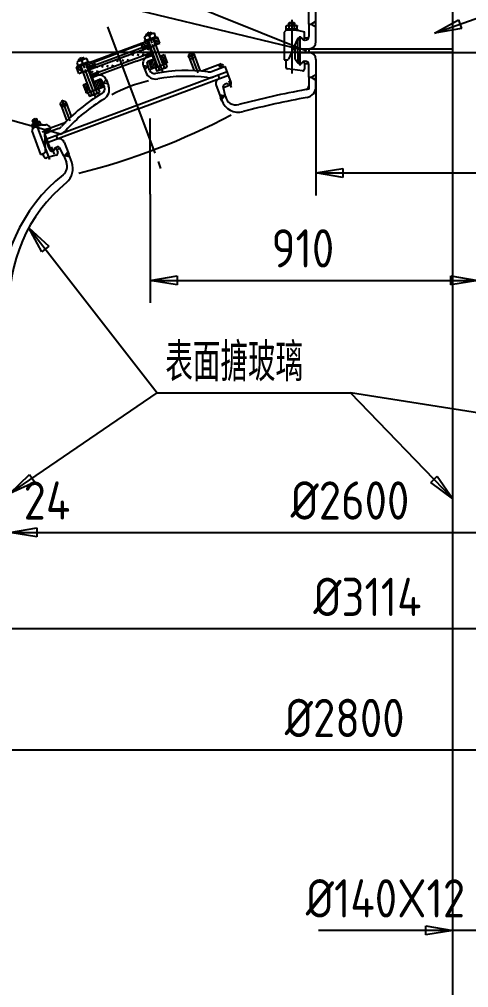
# Model space of a CAD drawing. Extents: x 1561 to 67467, y -57370 to 65913.
# Drawn here: x 1639.9 to 1689.8, y 291.3 to 398.9 of the extents above; entities that cross this region are included whole.
import ezdxf

# ---------------------------------------------------------------- set-up
doc = ezdxf.new("R2010")
doc.units = 0
doc.linetypes.add('DASHDOT', pattern=[18, 15, -1, 1, -1])
doc.layers.get('0').update_dxf_attribs({"linetype": 'DASHDOT'})
for name, color, linetype in [('1', 7, 'CONTINUOUS'), ('2', 3, 'CONTINUOUS'), ('97', 1, 'CONTINUOUS')]:
    doc.layers.add(name, color=color, linetype=linetype)
doc.styles.get("Standard").update_dxf_attribs({"font": 'gbenor.shx', "bigfont": 'gbcbig.shx'})
doc.dimstyles.get("Standard").update_dxf_attribs({"dimtxt": 3.5, "dimasz": 4, "dimexe": 2, "dimexo": 0, "dimgap": 1, "dimtad": 1, "dimtoh": 1, "dimdec": 4, "dimzin": 0, "dimdsep": 46, "dimtxsty": 'Standard', "dimcen": 0, "dimadec": 0, "dimazin": 0, "dimtfac": 1, "dimtdec": 4, "dimtmove": 0, "dimatfit": 0, "dimfxl": 1, "dimtolj": 1, "dimtzin": 0, "dimarcsym": 0})

# ---------------------------------------------------------------- blocks, each defined once
blk = doc.blocks.new('*D9')
at = {"layer": '2'}
for p, q in [((1746.86, 334.97), (1746.86, 315.23)), ((1634.86, 334.48), (1634.86, 315.23)), ((1747.42, 332.23), (1747.42, 315.23)), ((1634.86, 317.73), (1637.86, 318.23, 1)), ((1637.86, 317.23), (1634.86, 317.73)), ((1634.86, 317.73), (1752.82, 317.73)), ((1637.86, 318.23), (1637.86, 317.23)), ((1743.86, 317.23), (1743.86, 318.23)), ((1743.86, 318.23), (1746.86, 317.73)), ((1746.86, 317.73), (1743.86, 317.23)), ((1747.42, 317.73), (1750.42, 318.23)), ((1750.42, 317.23), (1747.42, 317.73)), ((1750.42, 318.23), (1750.42, 317.23))]:
    blk.add_line(p, q, dxfattribs=at)
at = {"layer": '2', "char_height": 4.25, "width": 65536, "attachment_point": 7}
for s, insert in [('%%c2800', (1669.4, 319.16)), ('14', (1747.76, 319.16))]:
    blk.add_mtext(s, dxfattribs=dict(at, insert=insert))
blk = doc.blocks.new('*D10')
at = {"layer": '2'}
for p, q in [((1637.9, 327.89), (1637.9, 344.39)), ((1638.86, 327.43), (1638.86, 344.39)), ((1742.86, 327.89), (1742.86, 344.39)), ((1634.9, 341.39), (1634.9, 342.39)), ((1634.9, 342.39), (1637.9, 341.89)), ((1638.86, 341.89), (1641.86, 342.39)), ((1641.86, 342.39), (1641.86, 341.39)), ((1739.86, 341.39), (1739.86, 342.39)), ((1739.86, 342.39), (1742.86, 341.89)), ((1632.5, 341.89), (1742.86, 341.89)), ((1637.9, 341.89), (1634.9, 341.39, 1)), ((1641.86, 341.39), (1638.86, 341.89)), ((1742.86, 341.89), (1739.86, 341.39))]:
    blk.add_line(p, q, dxfattribs=at)
at = {"layer": '2', "char_height": 4.25, "width": 65536, "attachment_point": 7}
for s, insert in [('24', (1640.39, 343.32)), ('%%c2600', (1670.04, 343.32))]:
    blk.add_mtext(s, dxfattribs=dict(at, insert=insert))
blk = doc.blocks.new('*D11')
at = {"layer": '2'}
for p, q in [((1628.42, 338.01), (1628.42, 328.68)), ((1753.3, 338.01), (1753.3, 328.68)), ((1628.42, 331.18), (1631.42, 331.68)), ((1631.42, 331.68), (1631.42, 330.68)), ((1750.3, 330.68), (1750.3, 331.68)), ((1750.3, 331.68), (1753.3, 331.18)), ((1631.42, 330.68), (1628.42, 331.18)), ((1753.3, 331.18), (1628.42, 331.18)), ((1753.3, 331.18), (1750.3, 330.68, 1))]:
    blk.add_line(p, q, dxfattribs=at)
at = {"layer": '2', "insert": (1672.57, 332.61), "char_height": 4.25, "width": 65536, "attachment_point": 7}
blk.add_mtext('%%c3114', dxfattribs=at)
blk = doc.blocks.new('*D14')
at = {"layer": '2'}
for p, q in [((1685.06, 297.19), (1685.06, 298.19)), ((1685.06, 298.19), (1688.06, 297.69)), ((1693.66, 297.69), (1696.66, 298.19)), ((1696.66, 298.19), (1696.66, 297.19)), ((1698.16, 297.69), (1673.16, 297.69)), ((1688.06, 297.69), (1685.06, 297.19, 1)), ((1696.66, 297.19), (1693.66, 297.69))]:
    blk.add_line(p, q, dxfattribs=at)
at = {"layer": '2', "insert": (1671.73, 299.12), "char_height": 4.25, "width": 65536, "attachment_point": 7}
blk.add_mtext('%%c140X12', dxfattribs=at)
blk = doc.blocks.new('Cadt17')
at = {"layer": '1'}
for p, q in [((1662.23, 390.48), (1662.53, 390.18)), ((1662.22, 390.35), (1662.47, 390.1)), ((1662.23, 390.31), (1662.39, 390.46)), ((1662.27, 390.2), (1662.51, 390.44)), ((1662.3, 390.13), (1662.4, 390.03)), ((1662.31, 390.1), (1662.63, 390.42, 1)), ((1662.4, 390.45), (1662.59, 390.26)), ((1644.96, 383.78), (1645.32, 384.14)), ((1645.07, 383.75), (1645.36, 384.04)), ((1645.19, 384.05), (1645.46, 383.78)), ((1645.06, 383.9), (1645.23, 383.72)), ((1645.12, 383.97), (1645.4, 383.69)), ((1645.19, 383.73), (1645.4, 383.93)), ((1645.31, 383.71), (1645.44, 383.83))]:
    blk.add_line(p, q, dxfattribs=at)
blk = doc.blocks.new('*D17')
at = {"layer": '2'}
for p, q in [((1708.86, 392.76), (1708.86, 379.34)), ((1672.86, 392.46), (1672.86, 379.34)), ((1672.86, 381.84), (1675.86, 382.34, 1)), ((1675.86, 382.34), (1675.86, 381.34)), ((1705.86, 381.34), (1705.86, 382.34)), ((1705.86, 382.34), (1708.86, 381.84)), ((1675.86, 381.34), (1672.86, 381.84)), ((1672.86, 381.84), (1708.86, 381.84)), ((1708.86, 381.84), (1705.86, 381.34))]:
    blk.add_line(p, q, dxfattribs=at)
at = {"layer": '2', "insert": (1694.78, 383.27), "char_height": 4.25, "width": 65536, "attachment_point": 7}
blk.add_mtext('%%c900', dxfattribs=at)
blk = doc.blocks.new('Cadt19')
at = {"layer": '2'}
for p, q in [((1688.06, 403.55), (1685.91, 404.35)), ((1695.54, 400.74), (1693.66, 401.45)), ((1686.03, 397.36), (1695.54, 400.74)), ((1686.03, 397.36), (1688.69, 398.84, 1)), ((1688.69, 398.84), (1689.03, 397.89)), ((1689.03, 397.89), (1686.03, 397.36))]:
    blk.add_line(p, q, dxfattribs=at)
blk = doc.blocks.new('*D19')
at = {"layer": '2'}
for p, q in [((1654.46, 379.46), (1654.46, 367.4)), ((1654.46, 369.9), (1657.46, 370.4, 1)), ((1657.46, 370.4), (1657.46, 369.4)), ((1687.86, 369.4), (1687.86, 370.4)), ((1687.86, 370.4), (1690.86, 369.9)), ((1657.46, 369.4), (1654.46, 369.9)), ((1654.46, 369.9), (1690.86, 369.9)), ((1690.86, 369.9), (1687.86, 369.4))]:
    blk.add_line(p, q, dxfattribs=at)
at = {"layer": '2', "insert": (1667.93, 371.33), "char_height": 4.25, "width": 65536, "attachment_point": 7}
blk.add_mtext('910', dxfattribs=at)
blk = doc.blocks.new('*D23')
at = {"layer": '2'}
for p, q in [((1670.86, 395.22), (1612.21, 395.22)), ((1614.21, 392.22), (1614.71, 395.22)), ((1614.71, 395.22), (1615.21, 392.22, 1)), ((1614.71, 395.22), (1614.71, 339.22)), ((1615.21, 392.22), (1614.21, 392.22)), ((1614.71, 339.22), (1614.21, 342.22)), ((1614.21, 342.22), (1615.21, 342.22)), ((1615.21, 342.22), (1614.71, 339.22)), ((1623.82, 339.22), (1612.21, 339.22))]:
    blk.add_line(p, q, dxfattribs=at)
at = {"layer": '2', "insert": (1613.28, 364.4), "char_height": 4.25, "width": 65536, "attachment_point": 7, "rotation": 90}
blk.add_mtext('1400', dxfattribs=at)
blk = doc.blocks.new('*D26')
at = {"layer": '2'}
for p, q in [((1672.06, 395.22), (1757.36, 395.22)), ((1763.74, 395.22), (1767.15, 395.22)), ((1773.53, 395.22), (1786.14, 395.22)), ((1783.14, 392.22), (1783.64, 395.22)), ((1783.64, 395.22), (1784.14, 392.22)), ((1783.64, 209.58), (1783.64, 395.22)), ((1784.14, 392.22), (1783.14, 392.22)), ((1783.64, 209.58), (1783.14, 212.58)), ((1783.14, 212.58), (1784.14, 212.58)), ((1784.14, 212.58), (1783.64, 209.58)), ((1690.86, 209.58), (1786.14, 209.58))]:
    blk.add_line(p, q, dxfattribs=at)
at = {"layer": '2', "insert": (1782.21, 314.8), "char_height": 4.25, "width": 65536, "attachment_point": 7, "rotation": 90}
blk.add_mtext('4641', dxfattribs=at)
blk = doc.blocks.new('Cadt29')
at = {"layer": '2'}
for p, q in [((1640.98, 375.75), (1643.21, 373.69, 1)), ((1642.42, 373.08), (1640.98, 375.75)), ((1640.98, 375.75), (1655.21, 357.42)), ((1643.21, 373.69), (1642.42, 373.08)), ((1655.21, 357.42), (1676.7, 357.42))]:
    blk.add_line(p, q, dxfattribs=at)
blk = doc.blocks.new('Cadt30')
at = {"layer": '2'}
for p, q in [((1688.06, 345.64), (1676.7, 357.42)), ((1685.62, 347.45), (1686.34, 348.14)), ((1686.34, 348.14), (1688.06, 345.64)), ((1688.06, 345.64), (1685.62, 347.45, 1))]:
    blk.add_line(p, q, dxfattribs=at)
blk = doc.blocks.new('Cadt31')
at = {"layer": '2'}
for p, q in [((1725.36, 349.68), (1676.7, 357.42)), ((1722.32, 349.66), (1722.48, 350.65)), ((1725.36, 349.68), (1722.32, 349.66, 1)), ((1722.48, 350.65), (1725.36, 349.68))]:
    blk.add_line(p, q, dxfattribs=at)
blk = doc.blocks.new('Cadt32')
at = {"layer": '2'}
for p, q in [((1638.86, 346.21), (1655.21, 357.42)), ((1638.86, 346.21), (1641.05, 348.32, 1)), ((1641.62, 347.5), (1638.86, 346.21)), ((1641.05, 348.32), (1641.62, 347.5))]:
    blk.add_line(p, q, dxfattribs=at)
blk = doc.blocks.new('*D32')
at = {"layer": '2'}
for p, q in [((1670.86, 395.22), (1619.43, 395.22)), ((1621.43, 392.22), (1621.93, 395.22)), ((1621.93, 395.22), (1622.43, 392.22, 1)), ((1621.93, 395.22), (1621.93, 355.22)), ((1622.43, 392.22), (1621.43, 392.22)), ((1621.93, 355.22), (1621.43, 358.22)), ((1621.43, 358.22), (1622.43, 358.22)), ((1622.43, 358.22), (1621.93, 355.22)), ((1633.8, 355.22), (1619.43, 355.22))]:
    blk.add_line(p, q, dxfattribs=at)
at = {"layer": '2', "insert": (1620.5, 370.98), "char_height": 4.25, "width": 65536, "attachment_point": 7, "rotation": 90}
blk.add_mtext('1000', dxfattribs=at)
blk = doc.blocks.new('*D33')
at = {"layer": '2'}
for p, q in [((1688.06, 395.22), (1626.81, 395.22)), ((1628.81, 392.22), (1629.31, 395.22)), ((1629.31, 395.22), (1629.81, 392.22)), ((1629.31, 395.22), (1629.31, 365.98)), ((1629.81, 392.22), (1628.81, 392.22)), ((1629.31, 365.98), (1628.81, 368.98)), ((1628.81, 368.98), (1629.81, 368.98)), ((1629.81, 368.98), (1629.31, 365.98)), ((1628.56, 365.98), (1637.34, 365.98))]:
    blk.add_line(p, q, dxfattribs=at)
at = {"layer": '2', "insert": (1627.88, 376.96), "char_height": 4.25, "width": 65536, "attachment_point": 7, "rotation": 90}
blk.add_mtext('731', dxfattribs=at)
blk = doc.blocks.new('*D39')
at = {"layer": '2'}
for p, q in [((1680.25, 109.42), (1708.1, 129.11)), ((1708.1, 129.11), (1719.71, 129.11)), ((1698.74, 123.1), (1701.48, 124.43)), ((1701.48, 124.43), (1699.32, 122.29)), ((1699.32, 122.29), (1698.74, 123.1)), ((1680.25, 109.42), (1682.41, 111.56)), ((1682.41, 111.56), (1682.98, 110.74)), ((1682.98, 110.74), (1680.25, 109.42))]:
    blk.add_line(p, q, dxfattribs=at)
at = {"layer": '2', "insert": (1709.53, 130.54), "char_height": 4.25, "width": 65536, "attachment_point": 7}
blk.add_mtext('%%c650', dxfattribs=at)
blk = doc.blocks.new('*D40')
at = {"layer": '2'}
for p, q in [((1665.97, 145.6), (1652.79, 145.6)), ((1714.72, 89.43), (1665.97, 145.6)), ((1667, 144.41), (1669.35, 142.47)), ((1668.59, 141.82), (1667, 144.41)), ((1669.35, 142.47), (1668.59, 141.82)), ((1712.38, 91.37), (1713.13, 92.02)), ((1713.13, 92.02), (1714.72, 89.43)), ((1714.72, 89.43), (1712.38, 91.37))]:
    blk.add_line(p, q, dxfattribs=at)
at = {"layer": '2', "insert": (1654.22, 147.03), "char_height": 4.25, "width": 65536, "attachment_point": 7}
blk.add_mtext('%%c1820', dxfattribs=at)
blk = doc.blocks.new('*D41')
at = {"layer": '2'}
for p, q in [((1686.6, 110.11), (1675.74, 95.46)), ((1683.92, 106.5), (1685.31, 109.2)), ((1685.31, 109.2), (1686.11, 108.61)), ((1686.11, 108.61), (1683.92, 106.5)), ((1681.16, 103.61), (1683.35, 105.73)), ((1683.35, 105.73), (1681.97, 103.02)), ((1681.97, 103.02), (1681.16, 103.61)), ((1675.74, 95.46), (1660.17, 95.46))]:
    blk.add_line(p, q, dxfattribs=at)
at = {"layer": '2', "insert": (1661.6, 96.89), "char_height": 4.25, "width": 65536, "attachment_point": 7}
blk.add_mtext('16XM24', dxfattribs=at)
blk = doc.blocks.new('Cadt54')
at = {"layer": '2'}
for p, q in [((1601.45, 398.16), (1593.03, 398.16)), ((1644.5, 386.16), (1601.45, 398.16, 1))]:
    blk.add_line(p, q, dxfattribs=at)
at = {"layer": '2', "insert": (1595.05, 398.85), "char_height": 4.25, "width": 65536, "attachment_point": 7}
blk.add_mtext('10', dxfattribs=at)
blk = doc.blocks.new('Cadt55')
at = {"layer": '2'}
for p, q in [((1601.45, 412.37), (1593.03, 412.37)), ((1670.86, 395.62), (1601.45, 412.37, 1))]:
    blk.add_line(p, q, dxfattribs=at)
at = {"layer": '2', "insert": (1595.36, 413.05), "char_height": 4.25, "width": 65536, "attachment_point": 7}
blk.add_mtext('11', dxfattribs=at)
blk = doc.blocks.new('Cadt56')
at = {"layer": '2'}
for p, q in [((1601.45, 423.65), (1593.03, 423.65)), ((1671.83, 395.38), (1601.45, 423.65, 1))]:
    blk.add_line(p, q, dxfattribs=at)
at = {"layer": '2', "insert": (1595.05, 424.34), "char_height": 4.25, "width": 65536, "attachment_point": 7}
blk.add_mtext('12', dxfattribs=at)

msp = doc.modelspace()

# ---------------------------------------------------------------- linework, layer by layer
for p, q in [((1649.71984, 398.08502), (1655.60679, 382.33128)), ((1670.18061, 398.85966), (1670.18061, 392.87381)), ((1654.67121, 396.26208), (1654.20915, 397.49857)), ((1671.10081, 393.76218), (1671.10081, 397.03902)), ((1655.85883, 393.08396), (1654.71477, 396.14551)), ((1659.45712, 394.99401), (1658.62073, 394.68147)), ((1658.88643, 395.26638), (1659.75487, 392.94239, 6.28319)), ((1647.17734, 393.46173), (1646.71528, 394.69822)), ((1662.45259, 393.43649), (1662.23094, 394.02964)), ((1648.36496, 390.28361), (1647.22091, 393.34515)), ((1663.17391, 392.07756), (1663.44794, 391.34426)), ((1644.39587, 389.36584), (1645.23225, 389.67839)), ((1644.64809, 389.94571), (1645.51653, 387.62173)), ((1641.5339, 387.93223), (1643.24895, 383.34269)), ((1654.46081, 379.46342), (1654.46081, 387.88489)), ((1643.39691, 386.7329), (1642.44448, 386.37699, 6.28319)), ((1643.15589, 386.22558), (1642.93424, 386.81874)), ((1643.80973, 383.90452), (1643.50401, 384.72265))]:
    msp.add_line(p, q)
at = {"layer": '1'}
for p, q in [((1688.06081, 280.28106), (1688.06081, 413.34652, 6.28319)), ((1672.06081, 398.38106), (1672.06081, 400.31506)), ((1672.86081, 396.42106), (1672.86081, 400.31506)), ((1669.59891, 398.21707), (1669.57091, 398.15707)), ((1669.57091, 397.7904), (1669.57091, 398.15707)), ((1669.57091, 397.7904), (1669.57091, 398.15707)), ((1669.59891, 398.21707), (1670.76231, 398.21707)), ((1669.92061, 398.52429), (1669.86061, 398.46429)), ((1669.86061, 398.46429), (1670.50061, 398.46429)), ((1669.86061, 398.21707), (1669.86061, 398.46429)), ((1669.87576, 397.7904), (1669.87576, 398.13707)), ((1670.44061, 398.52429), (1669.92061, 398.52429)), ((1670.44061, 398.52429), (1670.50061, 398.46429)), ((1670.48546, 397.7904), (1670.48546, 398.13707)), ((1670.50061, 398.21707), (1670.50061, 398.46429, 6.28319)), ((1670.76231, 398.21707), (1670.79031, 398.15707)), ((1670.79031, 397.7904), (1670.79031, 398.15707)), ((1670.79031, 397.7904), (1670.79031, 398.15707)), ((1672.06081, 398.38106), (1672.06081, 396.98106)), ((1672.06081, 398.38106), (1672.34081, 398.38106, 6.28319)), ((1672.34081, 398.38106), (1672.86081, 398.68128)), ((1672.34081, 398.38106), (1672.86081, 398.08084)), ((1653.91447, 397.01646), (1653.77859, 396.92299)), ((1653.85099, 396.53726), (1655.10996, 397.00772)), ((1654.74778, 397.32786), (1653.91447, 397.01646)), ((1653.9847, 397.18505), (1654.58421, 397.40907)), ((1654.00347, 397.22622), (1653.9847, 397.18505)), ((1653.9847, 397.18505), (1654.03137, 397.06015)), ((1654.54303, 397.42785), (1654.00347, 397.22622)), ((1654.48048, 396.77249), (1654.35213, 397.11596)), ((1654.58421, 397.40907), (1654.54303, 397.42785)), ((1654.63088, 397.28418), (1654.58421, 397.40907, 6.28319)), ((1654.91166, 397.3464), (1654.74778, 397.32786)), ((1655.04701, 396.9842), (1654.91166, 397.3464)), ((1655.10996, 397.00772), (1655.15477, 396.88782)), ((1669.54061, 397.71163), (1669.34061, 397.47163)), ((1669.34061, 397.47163), (1669.34061, 394.39887)), ((1669.65091, 397.7904), (1669.50061, 397.7904)), ((1669.54061, 397.71163), (1669.50061, 397.71163)), ((1669.50196, 397.79271), (1669.50196, 397.72147, 6.28319)), ((1670.71031, 397.71163), (1669.5382, 397.71163)), ((1669.57091, 397.7904), (1670.79031, 397.7904)), ((1670.71031, 397.7904), (1669.65091, 397.7904)), ((1670.71031, 397.7904), (1670.86061, 397.7904)), ((1670.71031, 397.71163), (1670.86061, 397.71163)), ((1670.82061, 397.71163), (1671.58081, 397.52158)), ((1670.85984, 397.78855), (1670.85984, 397.70182)), ((1671.58081, 396.81855), (1671.58081, 397.52158, 6.28319)), ((1647.57413, 393.54262), (1654.31861, 396.06294)), ((1650.77835, 395.25241), (1653.8958, 396.41736)), ((1653.44321, 396.12013), (1650.82035, 395.14)), ((1653.44321, 396.12013), (1653.51361, 396.27454)), ((1653.44321, 396.12013), (1653.56922, 395.7829)), ((1653.77859, 396.92299), (1653.91394, 396.56078)), ((1653.8958, 396.41736), (1653.85099, 396.53726)), ((1655.15477, 396.88782), (1653.8958, 396.41736)), ((1654.44009, 395.85212), (1654.18806, 396.52657)), ((1654.19555, 396.52937), (1654.85501, 396.7758)), ((1655.30366, 393.65544), (1654.22553, 396.54057)), ((1654.31861, 396.06294), (1654.40262, 395.83812)), ((1654.36515, 395.82412), (1654.47756, 395.86613)), ((1655.10507, 396.01522), (1654.50556, 395.79119)), ((1655.90317, 393.87946), (1654.82504, 396.7646)), ((1655.11454, 396.10416), (1654.86251, 396.7786)), ((1655.07707, 396.09015), (1655.5267, 396.25818)), ((1655.15477, 396.88782), (1655.27467, 396.93262)), ((1655.5267, 396.25818), (1655.27467, 396.93262)), ((1670.77223, 396.64815), (1669.79711, 394.46984)), ((1670.54081, 394.48753), (1670.54081, 396.13119, 6.28319)), ((1671.01262, 396.84687), (1670.86081, 396.58393, 6.28319)), ((1670.86081, 395.62106), (1670.86081, 396.58393)), ((1671.58081, 396.86106), (1672.04239, 396.86106, 6.28319)), ((1671.58586, 396.58106), (1671.66081, 396.58106)), ((1647.6609, 394.08747), (1650.77835, 395.25241)), ((1647.69561, 393.33181), (1654.36515, 395.82412)), ((1648.1975, 394.15988), (1650.82035, 395.14)), ((1648.59409, 392.98433), (1654.58918, 395.22461)), ((1652.94205, 394.26749), (1654.70119, 394.92486)), ((1653.6907, 395.57209), (1653.60669, 395.79691)), ((1653.91473, 394.97258), (1654.02675, 394.67283)), ((1654.70119, 394.92486), (1654.36515, 395.82412)), ((1654.86921, 394.47523), (1654.70119, 394.92486)), ((1655.55313, 394.8162), (1656.00276, 394.98422)), ((1655.94064, 393.89347), (1655.5906, 394.8302)), ((1656.00276, 394.98422), (1656.3528, 394.04748)), ((1659.34542, 394.95228), (1660.0197, 393.14789)), ((1670.86081, 395.22106), (1670.86081, 395.62106)), ((1670.86081, 395.62106), (1688.06081, 395.62106)), ((1670.86081, 395.22106), (1670.86081, 394.25819, 6.28319)), ((1670.86081, 395.22106), (1688.06081, 395.22106)), ((1672.06081, 395.62106), (1672.06081, 395.22106)), ((1646.4206, 394.21611), (1646.28472, 394.12264)), ((1646.28472, 394.12264), (1646.42007, 393.76043)), ((1646.35713, 393.73691), (1647.6161, 394.20737)), ((1646.40193, 393.61701), (1646.35713, 393.73691)), ((1647.6609, 394.08747), (1646.40193, 393.61701)), ((1647.25392, 394.52751), (1646.4206, 394.21611)), ((1646.49083, 394.3847), (1647.09034, 394.60872)), ((1646.50961, 394.42587), (1646.49083, 394.3847)), ((1646.49083, 394.3847), (1646.5375, 394.2598)), ((1647.04916, 394.6275), (1646.50961, 394.42587, 6.28319)), ((1646.94622, 393.05177), (1646.69419, 393.72622)), ((1646.70169, 393.72902), (1647.36115, 393.97545)), ((1647.8098, 390.85508), (1646.73166, 393.74022)), ((1646.98661, 393.97214), (1646.85826, 394.31561)), ((1647.09034, 394.60872), (1647.04916, 394.6275)), ((1647.13701, 394.48383), (1647.09034, 394.60872, 6.28319)), ((1647.4178, 394.54605), (1647.25392, 394.52751)), ((1648.40931, 391.07911), (1647.33117, 393.96425)), ((1647.62067, 393.3038), (1647.36864, 393.97825)), ((1647.55315, 394.18385), (1647.4178, 394.54605, 6.28319)), ((1647.6161, 394.20737), (1647.6609, 394.08747)), ((1652.94205, 394.26749), (1648.03165, 392.43254)), ((1648.1975, 394.15988), (1648.04309, 394.23028)), ((1648.1975, 394.15988), (1648.32352, 393.82266)), ((1648.37006, 393.58384), (1648.28605, 393.80866)), ((1653.67927, 393.77435), (1653.77728, 393.51206)), ((1653.68545, 393.75781), (1653.95351, 393.04048)), ((1654.15197, 393.65208), (1653.69644, 393.72839)), ((1654.38151, 393.26638), (1654.1009, 394.01731)), ((1654.90668, 394.48923), (1654.19477, 394.22319, 6.28319)), ((1654.26971, 394.2512), (1654.59175, 393.3894)), ((1654.84121, 394.55016), (1654.95362, 394.59217)), ((1654.90668, 394.48923), (1654.87868, 394.56417)), ((1655.26619, 393.64143), (1654.91615, 394.57817)), ((1655.03229, 393.55403), (1656.17454, 393.98087)), ((1655.27369, 393.64423), (1655.93315, 393.89067, 6.28319)), ((1655.88898, 393.87416), (1656.01033, 393.54943)), ((1656.17454, 393.98087), (1656.3528, 394.04748)), ((1656.17454, 393.98087), (1656.30289, 393.6374)), ((1658.74591, 394.72825), (1659.32013, 393.19161, 6.28319)), ((1662.27493, 393.91191), (1660.19093, 393.13315, 6.28319)), ((1669.34061, 394.39887), (1669.68758, 394.39887)), ((1669.51146, 394.39887), (1669.51146, 393.59131, 6.28319)), ((1670.54081, 394.48753), (1670.81287, 394.12499)), ((1671.01262, 393.99525), (1670.86081, 394.25819)), ((1671.58081, 394.02357), (1671.58081, 393.36298)), ((1671.58081, 393.98106), (1672.04239, 393.98106)), ((1671.58586, 394.26106), (1671.66081, 394.26106, 6.28319)), ((1672.06081, 392.46106), (1672.06081, 393.86106)), ((1672.86081, 394.42106), (1672.86081, 392.46106, 6.28319)), ((1663.01367, 393.07773), (1642.96758, 385.58679)), ((1646.28203, 393.5722), (1646.40193, 393.61701)), ((1646.53406, 392.89775), (1646.28203, 393.5722)), ((1646.53406, 392.89775), (1646.98369, 393.06578)), ((1647.61121, 393.21486), (1647.0117, 392.99084)), ((1647.57413, 393.54262), (1647.65814, 393.31781)), ((1647.5832, 393.2898), (1647.69561, 393.33181)), ((1648.03165, 392.43254), (1647.69561, 393.33181)), ((1648.59409, 392.98433), (1647.91964, 392.7323)), ((1648.59409, 392.98433), (1648.7061, 392.68458)), ((1653.13064, 388.95756), (1663.15369, 392.70303)), ((1654.15197, 393.65208), (1653.85812, 393.29573)), ((1654.22691, 393.68009), (1654.15197, 393.65208)), ((1655.03229, 393.55403), (1654.36829, 393.3059)), ((1655.03229, 393.55403), (1655.16064, 393.21056)), ((1655.20787, 393.16416), (1655.16064, 393.21056)), ((1655.20787, 393.16416), (1656.29767, 393.5714)), ((1655.31785, 393.66074), (1655.4392, 393.336)), ((1656.29767, 393.5714), (1656.30289, 393.6374)), ((1661.25289, 393.10297), (1662.71471, 393.64923)), ((1661.98327, 392.69268), (1662.12328, 392.31799)), ((1662.71471, 393.64923), (1662.81765, 393.6023)), ((1663.46173, 391.87871), (1662.81765, 393.6023)), ((1671.35371, 393.16482), (1669.68436, 393.39315)), ((1672.34081, 392.46106), (1672.86081, 392.76128)), ((1647.01012, 391.6238), (1647.45975, 391.79182)), ((1647.01012, 391.6238), (1647.36016, 390.68706)), ((1647.77233, 390.84108), (1647.42228, 391.77782)), ((1648.19967, 391.98291), (1648.03165, 392.43254)), ((1648.05926, 392.01585), (1648.17167, 392.05785)), ((1648.44678, 391.09311), (1648.09673, 392.02985)), ((1648.1622, 391.96891), (1648.1342, 392.04385)), ((1648.1622, 391.96891), (1648.87412, 392.23494)), ((1648.79918, 392.20694), (1649.12122, 391.34515)), ((1649.36062, 391.39015), (1649.08001, 392.14107)), ((1649.20602, 391.80385), (1649.28096, 391.83185)), ((1649.28096, 391.83185), (1649.57481, 392.1882)), ((1649.28096, 391.83185), (1649.73649, 391.75554, 6.28319)), ((1649.55764, 392.23416), (1649.65565, 391.97187, 6.28319)), ((1649.56382, 392.21761), (1649.83188, 391.50028)), ((1662.59313, 391.34062), (1663.34439, 391.62135)), ((1662.88894, 391.75007), (1662.6958, 391.6779)), ((1672.06081, 392.46106), (1672.06081, 391.48527, 6.28319)), ((1672.06081, 392.46106), (1672.34081, 392.46106)), ((1672.34081, 392.46106), (1672.86081, 392.16084)), ((1672.86081, 391.40908), (1672.86081, 392.46106, 6.28319)), ((1647.36016, 390.68706), (1647.53843, 390.75368, 6.28319)), ((1647.53843, 390.75368), (1648.68068, 391.18052)), ((1647.53843, 390.75368), (1647.66677, 390.41021)), ((1647.71401, 390.36381), (1648.8038, 390.77105)), ((1647.77982, 390.84388), (1648.43928, 391.09031)), ((1647.82399, 390.86039), (1647.94534, 390.53565)), ((1648.39511, 391.07381), (1648.51646, 390.74908)), ((1648.68068, 391.18052), (1649.34604, 391.42916)), ((1648.68068, 391.18052), (1648.80903, 390.83705)), ((1648.8038, 390.77105), (1648.80903, 390.83705)), ((1661.77127, 391.54592), (1662.39183, 389.88527, 6.28319)), ((1662.71096, 390.40251), (1662.16433, 390.49409, 6.28319)), ((1662.80489, 390.34089), (1662.57015, 391.44911)), ((1644.50757, 389.40758), (1645.18184, 387.60319, 6.28319)), ((1645.10708, 389.63161), (1645.68129, 388.09497)), ((1647.71401, 390.36381), (1647.66677, 390.41021, 6.28319)), ((1662.40824, 389.84132), (1662.26141, 390.2343)), ((1662.71096, 390.40251), (1662.35833, 389.97489)), ((1662.71096, 390.40251), (1662.7859, 390.43052)), ((1653.13064, 388.95756), (1643.1076, 385.2121, 6.28319)), ((1641.33919, 387.24398), (1642.15676, 387.54881)), ((1641.37257, 386.91491), (1642.34677, 387.27895)), ((1641.37257, 386.91491), (1642.28823, 387.25631, 6.28319)), ((1641.3922, 387.66362), (1641.84195, 387.83131)), ((1641.42746, 387.7408), (1641.3922, 387.66362, 6.28319)), ((1641.5231, 387.31255), (1641.3922, 387.66362)), ((1641.42746, 387.7408), (1641.76477, 387.86657)), ((1641.64554, 387.01668), (1641.5547, 387.2603)), ((1641.76477, 387.86657), (1641.84195, 387.83131, 6.28319)), ((1641.97285, 387.48024), (1641.84195, 387.83131)), ((1642.074, 387.17644), (1641.98317, 387.42005)), ((1642.15676, 387.54881), (1642.19216, 387.51398)), ((1642.28823, 387.25631), (1642.19216, 387.51398)), ((1642.28823, 387.25631), (1642.19216, 387.51398)), ((1642.34704, 387.27824), (1642.38895, 387.16582)), ((1642.97823, 386.70101), (1645.06223, 387.47977, 6.28319)), ((1641.41449, 386.80248), (1641.29219, 386.50075)), ((1641.29219, 386.50075), (1642.27661, 383.86641)), ((1641.33919, 387.24398), (1641.33523, 387.19448)), ((1641.43131, 386.93681), (1641.33523, 387.19448)), ((1641.43131, 386.93681), (1641.33523, 387.19448)), ((1641.41475, 386.80177), (1641.37257, 386.91491)), ((1642.38895, 387.16582), (1641.41475, 386.80177)), ((1642.38895, 387.16582), (1642.86286, 387.19001)), ((1642.83134, 384.25038), (1642.74194, 386.37864)), ((1642.77156, 386.11136), (1642.81849, 386.2143)), ((1644.28031, 386.76056), (1642.81849, 386.2143)), ((1643.34307, 386.66776), (1643.26542, 386.63881, 6.28319)), ((1643.29757, 386.9043), (1643.36658, 386.71922)), ((1643.41564, 384.38777), (1642.77156, 386.11136)), ((1642.77247, 385.65183), (1643.13813, 384.67329, 6.28319)), ((1643.99799, 385.97184), (1644.138, 385.59714)), ((1644.91007, 385.24513), (1645.40006, 383.9339, 6.28319)), ((1643.13813, 384.67329), (1643.28662, 384.4161)), ((1643.93241, 384.66629), (1644.12556, 384.73846)), ((1644.03695, 384.49286), (1644.18062, 384.10754)), ((1644.42425, 384.55117), (1644.06523, 384.41701)), ((1644.87556, 383.73768), (1644.37045, 384.64814)), ((1644.9505, 383.76568), (1645.30313, 384.1933, 6.28319)), ((1642.27661, 383.86641), (1642.67556, 384.01549)), ((1642.65914, 383.64265), (1642.53889, 383.96442, 6.28319)), ((1644.01984, 383.79241), (1642.94805, 383.49538, 6.28319)), ((1644.87541, 383.7381), (1645.15519, 382.98928, 6.28319)), ((1644.9505, 383.76568), (1644.87556, 383.73768)), ((1644.9505, 383.76568), (1645.49712, 383.67411)), ((1645.74285, 383.01645), (1645.40006, 383.9339, 6.28319))]:
    msp.add_line(p, q, dxfattribs=at)
for centre, radius in [((1659.04567, 394.84026), 0.32), ((1662.34494, 393.72457), 0.2), ((1644.80732, 389.51959), 0.32), ((1643.04824, 386.51366), 0.2)]:
    msp.add_circle(centre, radius, dxfattribs=at)
for centre, radius, start, end in [((1669.72334, 398.03186), 0.18521, 34.6146661, 145.3853339), ((1670.18061, 397.59624), 0.62083, 60.5915139, 119.4084861), ((1670.63789, 398.03186), 0.18521, 34.6146661, 145.3853339), ((1654.32511, 396.32437), 0.79205, 88.0450839, 132.9349161), ((1654.89164, 396.53608), 0.79205, 88.0450839, 132.9349161), ((1671.66081, 396.98106), 0.4, 270, 360), ((1671.10081, 396.50106), 0.36, 41.4096221, 155.8842956), ((1671.10081, 396.58106), 0.28006, 29.9964017, 108.3547261), ((1671.58586, 396.86106), 0.28, 209.9964017, 270), ((1671.46081, 396.81855), 0.12, 221.4096221, 360), ((1672.06081, 396.42106), 0.8, 270, 360), ((1672.06081, 394.42106), 0.8, 0, 90), ((1646.83124, 393.52402), 0.79205, 88.0450839, 132.9349161), ((1647.39778, 393.73573), 0.79205, 88.0450839, 132.9349161), ((1654.35372, 394.02638), 0.72, 110.49, 200.49), ((1654.25077, 394.07332), 0.16, 110.49, 200.49), ((1669.68758, 394.51887), 0.12, 270, 335.8842956), ((1671.10081, 394.34106), 0.36, 216.8850793, 318.5903779), ((1671.10081, 394.26106), 0.28006, 251.6452739, 330.0035983), ((1671.58586, 393.98106), 0.28, 90, 150.0035983), ((1671.46081, 394.02357), 0.12, 0, 138.5903779), ((1671.66081, 393.86106), 0.4, 0, 90), ((1648.88319, 391.98212), 0.72, 20.49, 110.49), ((1655.07759, 393.46053), 1.2, 200.49, 280.2900819), ((1654.94355, 393.47641), 0.6, 200.49, 280.6743779), ((1658.50732, 374.56934), 18.64, 82.713681, 100.6743779), ((1655.25959, 393.3812), 0.18521, 235.1046661, 345.8753339), ((1655.53545, 393.94933), 0.62083, 261.0815139, 319.8984861), ((1656.11628, 393.70133), 0.18521, 235.1046661, 345.8753339), ((1660.97285, 393.85236), 0.8, 262.713681, 290.49), ((1669.71146, 393.59131), 0.2, 180, 262.2116231), ((1671.38081, 393.36298), 0.2, 262.2116231, 360), ((1648.93013, 392.08507), 0.16, 20.49, 110.49), ((1658.50732, 374.56934), 18, 103.6013298, 117.5418385), ((1658.50732, 374.56934), 18, 82.713681, 100.2900819), ((1660.97285, 393.85236), 1.44, 262.713681, 290.49), ((1662.33331, 391.75595), 0.6, 110.49, 200.49), ((1662.76581, 391.49055), 0.2, 110.49, 191.9592344), ((1662.95895, 391.56272), 0.2, 37.9476031, 110.49), ((1663.27438, 391.8087), 0.2, 217.9476031, 380.49), ((1658.50732, 374.56934), 18.64, 120.3056221, 138.266319), ((1647.76573, 390.58085), 0.18521, 235.1046661, 345.8753339), ((1648.04158, 391.14898), 0.62083, 261.0815139, 319.8984861), ((1648.62242, 390.90098), 0.18521, 235.1046661, 345.8753339), ((1648.79858, 391.18012), 0.6, 300.3056221, 380.49), ((1648.7078, 391.08023), 1.2, 300.6899181, 380.49), ((1690.86081, 287.88947), 104.96, 100.4998147, 104.6682126), ((1671.66081, 391.48527), 0.4, 280.4998147, 360), ((1671.66081, 391.40908), 1.2, 280.5159657, 360), ((1658.50732, 374.56934), 18, 120.6899181, 138.266319), ((1664.2653, 390.58536), 2, 200.49, 284.5308393), ((1663.97884, 390.58955), 1.2, 191.9592344, 284.6682126), ((1690.86081, 287.97601), 104, 100.5159657, 104.5308393), ((1641.47516, 387.14643), 0.13891, 55.0626661, 165.8333339), ((1641.91064, 386.96011), 0.46563, 81.0395139, 139.8564861), ((1642.11785, 387.38606), 0.13891, 55.0626661, 165.8333339), ((1628.50261, 454.09666), 74.50384, 284.0064806, 297.977245), ((1643.06165, 386.39207), 0.32, 50.448, 182.4054989), ((1642.88529, 386.75058), 0.44, 20.448, 92.9224316), ((1643.3291, 386.70524), 0.04, 290.448, 380.448), ((1644.00028, 387.50995), 0.8, 290.49, 318.266319), ((1644.00028, 387.50995), 1.44, 290.49, 318.266319), ((1644.34803, 385.0351), 0.6, 20.49, 110.49), ((1642.59155, 384.24031), 0.24, 290.49, 362.4054989), ((1643.56375, 384.57609), 0.32, 209.9989067, 340.3671498), ((1643.60298, 384.45778), 0.2, 200.49, 363.0323969), ((1644.00242, 384.47894), 0.2, 110.49, 183.0323969), ((1643.97817, 384.42826), 0.12, 110.49, 160.3671498), ((1643.96199, 384.46491), 0.08, 20.448, 110.448), ((1643.95574, 384.02369), 0.24, 285.49, 380.448), ((1644.19557, 384.55111), 0.2, 29.0207656, 110.49), ((1642.88395, 383.72666), 0.24, 200.49, 285.49), ((1644.03109, 382.56928), 1.2, 308.499093, 380.4873151), ((1643.86935, 382.31645), 2, 309.4711102, 380.4873151), ((1656.16573, 367.31345), 18.29333, 128.499093, 183.1938457), ((1656.15934, 367.39218), 17.33333, 129.4711102, 183.6316511)]:
    msp.add_arc(centre, radius, start, end, dxfattribs=at)
at = {"layer": '2'}
for p, q in [((1669.93101, 398.21707), (1669.93101, 398.52429)), ((1670.43021, 398.21707), (1670.43021, 398.52429)), ((1672.06081, 391.48527), (1672.06081, 391.15206)), ((1641.57257, 387.331), (1641.42323, 387.73154)), ((1641.92338, 387.4618), (1641.77404, 387.86234))]:
    msp.add_line(p, q, dxfattribs=at)
msp.add_arc((1690.86081, 287.88947), 104.96, 100.318265, 100.4998147, dxfattribs=at)
at = {"layer": '97'}
for p, q in [((1654.06135, 397.07135), (1654.00347, 397.22622)), ((1654.6009, 397.27298), (1654.54303, 397.42785)), ((1653.49171, 396.22651), (1654.06133, 395.9668)), ((1653.50414, 395.95707), (1653.74339, 395.84799)), ((1653.70442, 395.57721), (1653.84522, 395.88604)), ((1653.76161, 396.36722), (1654.34742, 396.10013)), ((1653.8104, 395.61682), (1653.9512, 395.92564)), ((1653.84937, 395.88759), (1654.1582, 395.74678)), ((1653.91638, 395.65642), (1654.05718, 395.96525)), ((1653.95535, 395.92719), (1654.26417, 395.78639)), ((1654.02236, 395.69602), (1654.16316, 396.00485)), ((1654.06133, 395.9668), (1654.37015, 395.82599)), ((1654.07955, 396.48602), (1654.22861, 396.41806)), ((1654.12833, 395.73563), (1654.26914, 396.04445)), ((1654.16731, 396.0064), (1654.37515, 395.91164)), ((1654.23431, 395.77523), (1654.33973, 396.00643)), ((1654.53554, 395.80239), (1654.2555, 396.55178)), ((1654.27329, 396.046), (1654.33555, 396.01761)), ((1654.34029, 395.81483), (1654.37933, 395.90045)), ((1655.0751, 396.00401), (1654.79506, 396.7534)), ((1654.91747, 396.63152), (1655.48365, 396.37338)), ((1655.03336, 396.84245), (1655.36484, 396.69132)), ((1655.03628, 396.31359), (1655.32397, 396.18242)), ((1651.91651, 394.80705), (1651.97259, 394.93006)), ((1651.96899, 394.8458), (1651.99554, 394.90403)), ((1652.48858, 394.82758), (1652.59478, 395.06051)), ((1652.51548, 394.96403), (1652.54203, 395.02226)), ((1652.54106, 394.86632), (1652.56761, 394.92456)), ((1653.06064, 394.84811), (1653.16685, 395.08104)), ((1653.08754, 394.98456), (1653.11409, 395.04279)), ((1653.11312, 394.88685), (1653.13967, 394.94508)), ((1653.61218, 395.4407), (1653.66826, 395.5637)), ((1653.61662, 395.77033), (1653.63326, 395.80683)), ((1653.63271, 394.86864), (1653.73891, 395.10157)), ((1653.63482, 395.72164), (1653.84026, 395.62798)), ((1653.63741, 395.80838), (1653.94624, 395.66758)), ((1653.65623, 395.66436), (1653.73924, 395.84644)), ((1653.65961, 395.00508), (1653.68616, 395.06332)), ((1653.66466, 395.47944), (1653.69121, 395.53768)), ((1653.67442, 395.61566), (1653.73428, 395.58837)), ((1653.68519, 394.90738), (1653.71174, 394.96561)), ((1653.74339, 395.84799), (1654.05222, 395.70718)), ((1653.92194, 394.97527), (1654.33371, 394.78753)), ((1653.93345, 394.9225), (1653.96481, 394.99129)), ((1653.95164, 394.87381), (1654.22773, 394.74793)), ((1653.97305, 394.81652), (1654.07079, 395.0309)), ((1654.01265, 394.71054), (1654.17677, 395.0705)), ((1654.02792, 395.01488), (1654.43969, 394.82714)), ((1654.09501, 394.69833), (1654.28275, 395.1101)), ((1654.1339, 395.05448), (1654.54567, 394.86674)), ((1654.18425, 395.46123), (1654.29045, 395.69416)), ((1654.20099, 394.73794), (1654.38873, 395.14971)), ((1654.21115, 395.59768), (1654.2377, 395.65591)), ((1654.23673, 395.49997), (1654.26328, 395.5582)), ((1654.23988, 395.09408), (1654.65165, 394.90634)), ((1654.30697, 394.77754), (1654.49471, 395.18931)), ((1654.31018, 395.12035), (1654.31098, 395.1221)), ((1654.34586, 395.13369), (1654.68011, 394.98129)), ((1654.41295, 394.81714), (1654.59348, 395.2131)), ((1654.45184, 395.17329), (1654.6405, 395.08727)), ((1654.51893, 394.85675), (1654.63308, 395.10712)), ((1654.55782, 395.21289), (1654.6009, 395.19325)), ((1654.62491, 394.89635), (1654.67269, 395.00115)), ((1655.69513, 394.55046), (1655.87033, 394.93473)), ((1655.81394, 394.23253), (1656.07208, 394.79871)), ((1646.56748, 394.271), (1646.50961, 394.42587)), ((1647.04167, 393.00204), (1646.76164, 393.75142)), ((1647.10704, 394.47262), (1647.04916, 394.6275)), ((1647.58123, 393.20366), (1647.3012, 393.95305)), ((1647.40286, 393.99104), (1648.02051, 393.70943)), ((1647.72079, 394.10985), (1648.31794, 393.83759)), ((1647.98154, 393.43865), (1648.12234, 393.74748)), ((1648.03873, 394.22866), (1648.19913, 394.15552)), ((1648.08752, 393.47826), (1648.22832, 393.78708)), ((1648.12649, 393.74903), (1648.34567, 393.6491)), ((1648.19349, 393.51786), (1648.30408, 393.7604)), ((1648.23247, 393.78863), (1648.30607, 393.75508)), ((1649.09724, 393.56029), (1649.20344, 393.79322)), ((1649.12414, 393.69674), (1649.15069, 393.75497)), ((1649.66931, 393.58081), (1649.77551, 393.81375)), ((1649.69621, 393.71726), (1649.72276, 393.7755)), ((1650.22085, 394.17341), (1650.27693, 394.29641)), ((1650.24137, 393.60134), (1650.34757, 393.83427)), ((1650.26827, 393.73779), (1650.29482, 393.79602)), ((1650.27332, 394.21215), (1650.29987, 394.27038)), ((1650.79291, 394.19393), (1650.89911, 394.42687)), ((1650.81981, 394.33038), (1650.84636, 394.38862)), ((1650.84539, 394.23268), (1650.87194, 394.29091)), ((1650.91885, 393.85306), (1650.91964, 393.8548)), ((1651.36498, 394.21446), (1651.47118, 394.44739)), ((1651.39187, 394.35091), (1651.41843, 394.40914)), ((1651.41745, 394.2532), (1651.44401, 394.31144)), ((1651.93704, 394.23499), (1652.04324, 394.46792)), ((1651.96394, 394.37144), (1651.99049, 394.42967)), ((1651.98952, 394.27373), (1652.01607, 394.33196)), ((1652.61451, 394.48671), (1652.61531, 394.48845)), ((1653.99124, 394.76783), (1654.12175, 394.70833)), ((1654.37506, 393.96926), (1654.55165, 394.35655)), ((1654.49387, 393.65132), (1654.86958, 394.47536)), ((1654.64777, 393.41034), (1655.0351, 394.25986)), ((1654.89282, 394.52633), (1654.91629, 394.5778)), ((1654.9657, 393.52915), (1655.15391, 393.94192)), ((1655.93275, 393.91459), (1656.19089, 394.48077)), ((1656.23746, 394.00438), (1656.3097, 394.16283)), ((1646.33843, 393.42128), (1646.86005, 393.18345)), ((1646.44904, 393.63461), (1646.7858, 393.48107)), ((1646.45724, 393.10334), (1646.45915, 393.10247)), ((1647.47466, 393.69453), (1647.70257, 393.59062)), ((1647.58097, 393.52431), (1647.59245, 393.54947)), ((1647.59347, 393.37659), (1647.64494, 393.35313)), ((1647.59659, 393.55102), (1647.90542, 393.41021)), ((1647.60534, 393.4591), (1647.79549, 393.37241)), ((1647.62058, 393.41833), (1647.69842, 393.58907)), ((1647.64494, 393.35313), (1647.66185, 393.34541)), ((1647.67662, 393.3484), (1647.8044, 393.62867)), ((1647.70257, 393.59062), (1648.0114, 393.44981)), ((1647.77346, 393.36796), (1647.91038, 393.66828)), ((1647.80855, 393.63022), (1648.11738, 393.48942)), ((1647.87556, 393.39905), (1648.01636, 393.70788)), ((1647.91453, 393.66982), (1648.22336, 393.52902)), ((1647.92127, 392.72794), (1647.92399, 392.73393)), ((1647.93403, 392.69378), (1648.29289, 392.53017)), ((1647.96087, 392.62197), (1648.02997, 392.77353)), ((1647.97364, 392.94717), (1648.07984, 393.1801)), ((1647.9871, 392.75751), (1648.39887, 392.56977)), ((1648.00047, 392.51599), (1648.13595, 392.81313)), ((1648.00054, 393.08362), (1648.02709, 393.14185)), ((1648.02051, 393.70943), (1648.32934, 393.56862)), ((1648.02612, 392.98591), (1648.05267, 393.04414)), ((1648.05419, 392.44097), (1648.24193, 392.85274)), ((1648.09308, 392.79711), (1648.50485, 392.60937)), ((1648.16017, 392.48057), (1648.34791, 392.89234)), ((1648.19906, 392.83671), (1648.61083, 392.64897)), ((1648.26615, 392.52017), (1648.45389, 392.93194)), ((1648.29947, 393.55746), (1648.34368, 393.65442)), ((1648.30504, 392.87632), (1648.7021, 392.69528)), ((1648.37213, 392.55978), (1648.55987, 392.97154)), ((1648.41102, 392.91592), (1648.6625, 392.80126)), ((1648.47811, 392.59938), (1648.6209, 392.91257)), ((1648.517, 392.95552), (1648.62289, 392.90724)), ((1648.52518, 393.53976), (1648.58126, 393.66276)), ((1648.5457, 392.9677), (1648.65191, 393.20063)), ((1648.5726, 393.10414), (1648.59915, 393.16238)), ((1648.57766, 393.5785), (1648.60421, 393.63673)), ((1648.58409, 392.63898), (1648.66051, 392.80659)), ((1648.59818, 393.00644), (1648.62473, 393.06467)), ((1648.69007, 392.67858), (1648.70011, 392.70061)), ((1649.14972, 393.59903), (1649.17627, 393.65726)), ((1649.22318, 393.21941), (1649.22397, 393.22115)), ((1649.72179, 393.61956), (1649.74834, 393.67779)), ((1650.29385, 393.64008), (1650.3204, 393.69832)), ((1647.11322, 391.34791), (1647.28601, 391.72689, 6.28319)), ((1647.23203, 391.02997), (1647.49017, 391.59615)), ((1647.97364, 392.5878), (1648.18691, 392.49056)), ((1648.01324, 392.48182), (1648.08093, 392.45096)), ((1648.1502, 391.88675), (1648.19289, 391.98038)), ((1648.26901, 391.56882), (1648.51083, 392.09919)), ((1648.38782, 391.25088), (1648.81024, 392.17736)), ((1648.60695, 391.15297), (1648.92905, 391.85942)), ((1647.35083, 390.71203), (1647.60898, 391.27821)), ((1647.65313, 390.79654), (1647.72779, 390.96028)), ((1648.92489, 391.27178), (1649.04786, 391.54148))]:
    msp.add_line(p, q, dxfattribs=at)

# ---------------------------------------------------------------- block references
for name in ['Cadt56', 'Cadt55', 'Cadt19', 'Cadt54', '*D23', '*D32', '*D17', 'Cadt17', '*D19', 'Cadt29', 'Cadt32', 'Cadt30', 'Cadt31', '*D10', '*D11', '*D9', '*D14']:
    msp.add_blockref(name, (0, 0))

# ---------------------------------------------------------------- texts
at = {"layer": '2', "insert": (1656.13081, 358.69106), "char_height": 4.25, "width": 65536, "attachment_point": 7}
msp.add_mtext('表面搪玻璃', dxfattribs=at)

# ---------------------------------------------------------------- dimensions: what is measured, and where the dimension line sits
at = {"layer": '2'}
for base, p1, p2, text, picture, middle in [((1629.31081, 365.98106), (1688.06081, 395.22106), (1637.34081, 365.98106), '731', '*D33', (1629.31081, 379.66106)), ((1783.64081, 395.22106), (1690.86081, 209.58106), (1672.06081, 395.22106), '4641', '*D26', (1783.64081, 318.59106))]:
    dim = msp.add_linear_dim(base=base, p1=p1, p2=p2, angle=90, text=text, dimstyle='Standard', dxfattribs=at)
    dim.commit()
    dim.dimension.update_dxf_attribs({"geometry": picture, "text_midpoint": middle})
for p1, p2, text, picture, middle in [((1667.00173, 144.41073), (1714.71989, 89.43059), '%%c1820', '*D40', (41360.66049, 3639.96353)), ((1701.47603, 124.42513), (1680.24559, 109.41619), '%%c650', '*D39', (42742.60957, 3227.71353)), ((1683.35252, 105.72597), (1683.92427, 106.49714), '16XM24', '*D41', (41546.26233, 2386.44652))]:
    dim = msp.add_diameter_dim_2p(p1=p1, p2=p2, text=text, dimstyle='Standard', dxfattribs=at)
    dim.commit()
    dim.dimension.update_dxf_attribs({"geometry": picture, "text_midpoint": middle})

doc.saveas('drawing.dxf')
